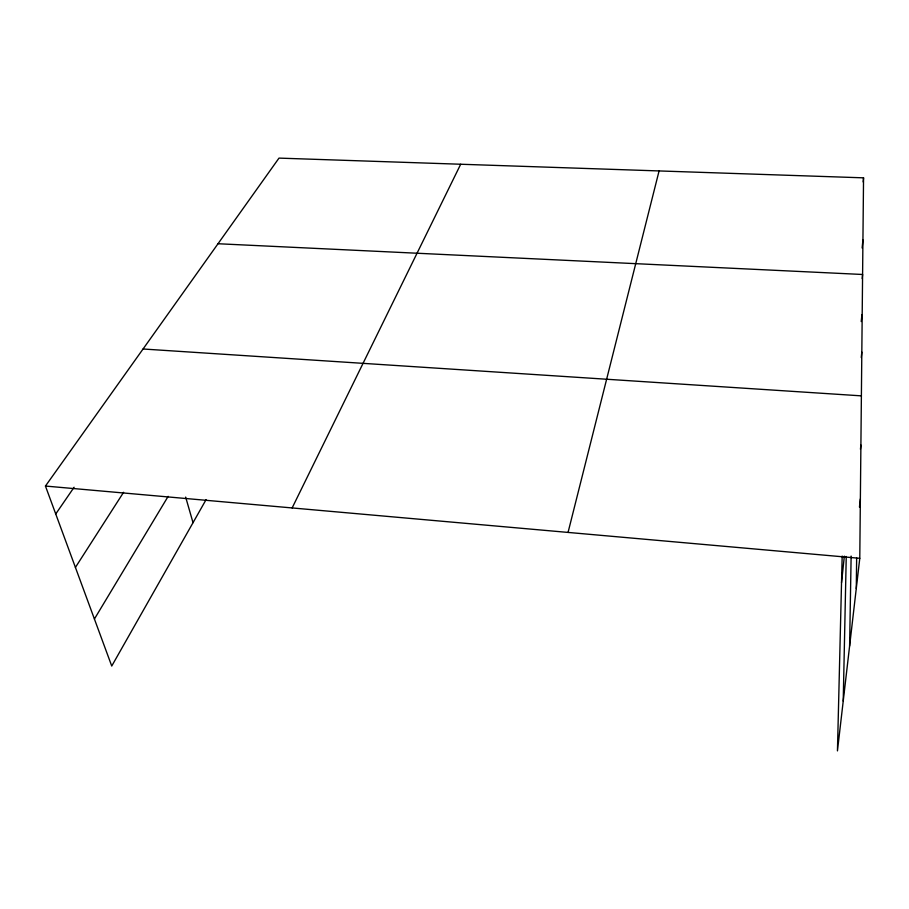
<?xml version="1.0" encoding="UTF-8"?>
<svg xmlns="http://www.w3.org/2000/svg" width="909" height="909" viewBox="0 0 909 909"><rect width="100%" height="100%" fill="white"/><g stroke="black" fill="none" stroke-linecap="round" stroke-linejoin="round"><path stroke-width="1.36" d="M842.177 556.047L837.45 750.891L859.778 558.308L863.55 177.834L278.995 158.109L45.45 486.054L111.739 666.036L206.093 499.643M856.278 588.555L856.653 557.99M849.608 646.038L851.131 556.081M843.222 701.089L846.245 556.49M863.152 181.925L863.55 177.834M862.141 248.009L862.936 239.919M862.175 278.608L862.596 274.484L218.024 243.737M861.221 321.559L861.937 314.559M861.255 357.51L861.823 352.09M841.529 582.669L844.347 556.149M860.448 449.239L860.903 445.035M859.448 507.086L860.369 498.939M568.057 532.424L659.082 170.937M292.141 507.949L460.681 164.245M94.411 619.006L168.154 496.348M75.413 567.421L123.601 492.292M55.733 513.994L74.095 487.258M143.065 348.999L861.391 395.858M45.45 486.054L859.778 558.308M185.663 497.098L193.026 522.686"/></g></svg>
